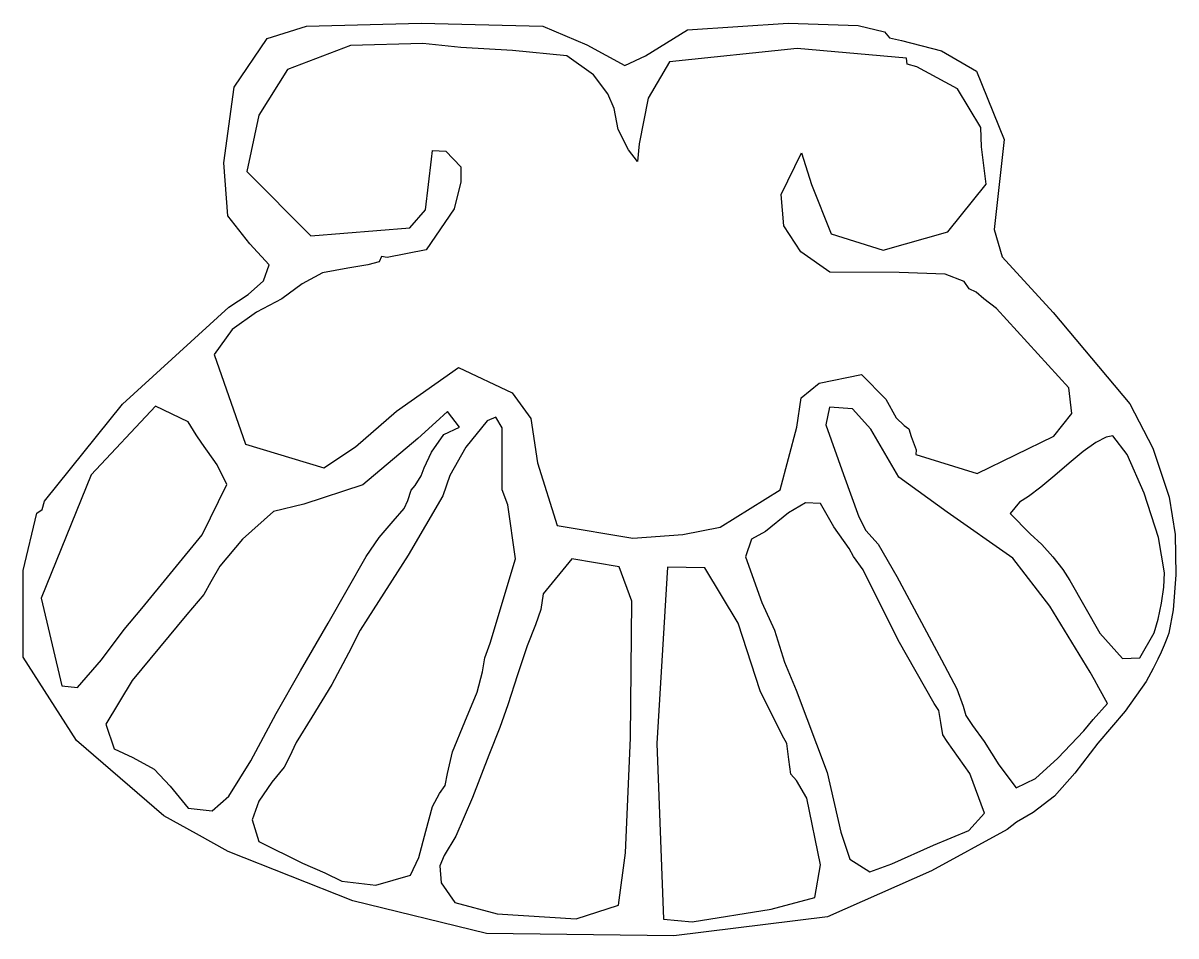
# Model space of a CAD drawing. Extents: x 1 to 128, y 1 to 101.
import ezdxf

# ---------------------------------------------------------------- set-up
doc = ezdxf.new("R2010")
doc.units = 0
doc.layers.add('Layer_1', color=7, linetype='CONTINUOUS')

msp = doc.modelspace()

# ---------------------------------------------------------------- linework, layer by layer
at = {"layer": 'Layer_1', "color": 7}
for points in [[(51.872876, 1.569657), (37.215893, 5.137313), (23.552895, 10.547546), (20.089216, 12.486614), (16.479972, 14.467465), (6.917815, 22.728728), (1.05383, 31.854019), (1.047942, 41.368252), (2.544711, 47.681291), (3.143739, 48.065131), (3.392893, 48.988006), (11.965517, 59.613676), (23.622795, 70.251704), (25.760469, 71.645811), (27.431595, 73.167931), (28.05931, 74.92337), (25.921693, 77.231622), (23.511152, 80.291906), (23.072874, 86.096353), (24.19915, 94.389846), (27.832811, 99.739928), (32.131599, 101.10342), (44.726363, 101.419937), (58.054433, 101.108154), (62.912883, 99.041301), (67.059391, 96.770296), (69.345176, 97.841282), (73.948025, 100.690583), (84.979862, 101.441282), (92.669618, 101.179361), (95.552864, 100.481159), (96.103596, 99.80314), (97.427699, 99.521093), (101.788557, 98.392422), (105.632864, 96.172271), (108.693011, 88.675285), (107.602603, 78.787162), (108.449768, 75.781276), (114.073957, 69.667143), (122.458303, 59.651008), (124.996326, 54.78222), (126.794543, 49.428794), (127.438285, 45.312775), (127.526443, 40.915219), (127.236209, 37.045559), (126.744806, 34.513285), (126.525773, 33.90137), (126.240894, 33.18378), (125.907024, 32.418595), (125.541031, 31.663843), (125.017209, 30.623726), (124.242962, 29.184463), (121.958544, 25.947071), (118.955506, 22.424287), (116.445781, 19.158718), (114.214283, 16.618706), (111.880131, 14.840249), (110.03902, 13.782699), (108.992903, 12.975959), (100.707928, 8.414816), (89.312893, 3.368636), (72.439364, 1.283329), (51.872893, 1.569458), (51.872888, 1.569458)], [(77.529566, 46.125439), (84.103886, 50.212035), (85.952886, 57.114255), (86.423817, 60.315335), (88.398051, 61.927285), (93.031333, 62.893814), (95.70676, 60.161357), (96.820254, 58.127357), (97.707226, 57.281357), (98.229098, 56.928869), (98.464827, 56.081367), (99.016498, 54.599386), (98.978825, 54.105619), (105.736649, 52.007811), (114.146819, 56.128592), (116.11084, 58.598164), (115.767524, 61.436693), (107.855694, 70.11411), (106.438983, 71.171433), (105.617619, 71.933131), (104.834803, 72.271786), (104.28474, 73.086009), (102.204907, 73.902444), (97.162415, 74.067704), (89.539098, 74.12383), (86.375004, 76.335987), (84.505391, 79.184948), (84.221212, 82.635732), (86.436624, 87.199909), (87.541089, 83.716809), (89.700817, 78.325569), (95.41925, 76.521912), (102.507763, 78.525354), (106.697285, 83.767776), (106.205017, 87.859984), (106.112891, 89.99331), (103.565401, 94.225833), (99.096236, 96.640498), (98.044002, 96.923395), (97.952896, 97.601754), (85.962784, 98.635918), (71.968039, 97.194047), (69.641036, 93.206296), (68.643709, 88.17925), (68.451038, 86.259033), (67.468788, 87.521754), (66.329379, 89.756362), (65.911745, 92.081735), (65.192009, 93.658564), (63.631726, 95.764564), (60.694866, 97.857269), (54.752907, 98.443361), (49.086873, 98.743408), (44.900841, 99.189638), (36.968193, 98.971937), (30.054061, 96.32914), (26.901704, 91.320321), (25.605539, 85.145924), (32.610589, 78.083121), (43.472917, 78.980485), (45.192589, 80.941068), (45.864513, 86.512337), (45.951282, 87.460696), (45.951282, 87.460696), (45.951282, 87.460696), (47.439326, 87.394649), (47.439326, 87.394649), (49.058271, 85.674671), (49.09189, 84.032107), (48.360453, 81.063751), (45.28222, 76.575373), (41.009879, 75.7296), (40.388788, 75.814923), (40.130467, 75.256611), (38.874713, 74.924901), (36.693933, 74.561896), (33.902104, 74.05268), (31.653933, 72.828369), (29.422414, 71.198192), (26.670625, 69.713008), (23.986183, 67.80926), (22.00151, 65.071502), (25.461391, 55.236359), (34.049489, 52.640277), (37.503845, 54.956523), (42.024509, 58.872784), (48.801555, 63.661493), (54.708219, 60.881868), (56.753612, 58.067008), (57.482317, 53.184302), (59.63347, 46.328769), (67.92963, 44.941663), (73.412997, 45.318529)], [(14.081519, 37.194123), (20.691423, 45.296107), (23.395257, 50.798863), (22.347242, 52.971137), (20.672895, 55.361367), (20.031772, 56.247562), (19.164296, 57.70423), (15.589967, 59.420126), (8.514844, 51.85698), (3.035474, 38.339802), (5.318949, 28.709717), (7.037959, 28.526031), (9.653264, 31.589858), (12.144247, 34.903531)], [(26.045723, 20.511865), (28.830614, 25.679367), (31.475319, 30.351883), (34.523858, 35.584072), (38.698393, 42.930085), (40.10315, 45.00034), (41.668676, 46.774233), (42.855185, 48.197424), (43.257631, 49.06029), (43.63069, 50.192476), (44.081042, 50.716772), (44.736287, 51.758787), (45.063819, 52.636734), (45.839086, 54.358299), (47.210448, 56.293654), (48.919297, 57.091493), (47.625497, 58.821307), (46.315806, 57.660208), (44.367908, 55.852072), (38.330138, 50.775874), (31.843678, 48.641386), (28.53498, 47.864126), (25.104591, 44.798627), (22.652697, 41.844643), (21.632887, 40.138809), (20.866066, 38.745099), (19.022433, 36.541559), (13.019476, 29.317408), (10.112887, 24.505682), (11.041655, 21.821499), (13.098003, 20.849074), (15.428923, 19.575326), (17.197919, 17.700917), (19.148851, 15.290929), (21.804538, 14.991902), (23.609948, 16.613405)], [(43.558906, 7.965581), (44.457446, 9.873694), (45.225281, 12.776202), (45.951837, 15.480709), (46.75117, 16.912828), (47.352317, 17.778756), (47.602361, 19.121924), (48.166359, 21.477912), (49.522351, 24.778885), (50.878369, 28.025943), (51.44237, 30.252246), (51.68975, 31.800869), (52.284515, 33.418602), (55.053604, 42.645373), (54.237728, 48.57789), (53.605624, 50.236356), (53.61753, 53.475846), (53.612427, 57.039109), (52.896368, 58.188898), (51.971057, 57.788957), (49.627154, 54.923924), (47.853967, 51.787417), (47.116451, 49.574126), (43.292957, 43.077742), (38.871578, 36.16132), (38.030391, 34.830879), (36.764473, 32.306088), (34.93372, 28.856778), (32.734485, 25.303465), (30.995977, 22.525313), (30.272879, 20.939726), (29.707362, 19.812671), (28.347701, 18.136913), (26.919045, 16.072724), (26.187701, 14.011739), (26.931253, 11.655553), (31.712879, 9.281339), (34.169879, 8.213443), (36.032879, 7.306526), (39.758842, 6.857972)], [(93.520227, 45.761357), (94.863053, 44.28085), (96.901648, 40.721357), (101.814287, 31.5756), (103.494158, 28.389572), (104.192867, 26.495065), (104.491593, 25.46606), (105.209796, 24.360831), (106.47792, 22.614293), (108.09881, 20.043354), (110.008074, 17.528967), (112.121881, 18.556469), (114.567092, 20.782375), (117.425446, 23.787269), (118.455435, 25.020765), (120.031739, 26.800611), (119.071446, 28.510328), (118.591299, 29.3652), (118.111153, 30.220072), (113.691827, 37.460409), (109.646614, 42.749405), (102.411808, 47.771546), (97.123283, 51.602428), (94.04657, 56.889099), (92.049792, 59.11543), (89.50362, 59.295997), (89.130226, 57.361124), (91.045318, 51.89709), (92.755077, 47.278006)], [(125.120035, 34.549512), (125.56766, 36.053235), (125.934231, 37.790731), (126.181922, 39.54685), (126.272886, 41.106444), (125.617054, 44.987754), (124.050336, 49.846195), (122.1739, 54.092154), (120.588911, 56.136019), (119.876128, 56.014129), (118.739154, 55.414517), (117.334514, 54.434438), (115.818712, 53.17115), (114.249858, 51.801534), (112.700747, 50.531981), (111.349959, 49.503997), (110.376079, 48.859058), (109.337272, 47.646142), (111.551947, 45.404022), (112.800858, 44.234504), (114.031216, 42.876227), (115.101346, 41.497739), (115.869566, 40.267559), (119.167376, 34.510082), (121.652898, 31.734028), (123.559373, 31.795257)], [(85.021478, 47.706803), (82.491931, 45.654831), (80.980095, 44.801376), (80.292764, 42.888983), (82.11299, 37.85468), (83.468982, 34.815969), (84.03298, 33.090576), (84.569593, 31.337121), (85.859739, 28.230888), (89.259948, 19.231852), (90.75299, 12.662334), (91.764677, 9.704665), (93.927736, 8.321357), (96.345522, 9.181757), (100.935746, 11.250397), (100.935689, 11.250397), (100.935632, 11.250397), (104.819159, 12.86657), (106.526551, 14.751751), (104.905769, 19.11617), (102.446561, 22.610835), (101.938062, 23.353852), (101.726569, 24.690841), (101.515076, 26.02783), (101.006575, 26.770847), (97.069918, 33.740844), (93.223457, 41.435405), (92.152913, 42.897515), (91.690999, 43.799613), (89.980024, 46.157386), (88.51542, 48.746494), (86.869046, 48.802904)], [(66.387677, 4.643717), (67.121935, 10.384101), (67.703207, 23.00298), (67.832892, 38.002904), (66.436523, 41.791776), (61.264483, 42.654076), (58.112872, 38.836261), (57.865493, 37.116992), (57.270728, 35.428252), (56.340706, 33.122948), (55.287269, 29.921272), (54.245367, 26.645272), (53.343014, 24.161272), (52.131464, 21.113291), (50.346113, 16.481282), (48.52946, 12.232035), (47.242602, 10.104321), (46.776609, 8.965757), (46.933534, 7.094693), (48.424303, 4.955783), (53.063484, 3.71435), (61.735399, 3.164825)], [(83.107979, 4.235981), (87.903995, 5.511969), (88.539687, 9.088413), (87.044409, 16.406957), (85.893403, 18.335027), (85.292348, 19.016532), (85.042361, 20.655043), (84.830868, 22.387521), (84.322366, 23.295033), (81.910701, 28.188369), (79.499954, 35.615027), (75.835511, 41.678447), (71.744885, 41.729471), (70.567909, 22.415613), (71.311014, 3.123354), (74.463684, 2.827786)]]:
    msp.add_lwpolyline(points, close=True, dxfattribs=at)

doc.saveas('drawing.dxf')
